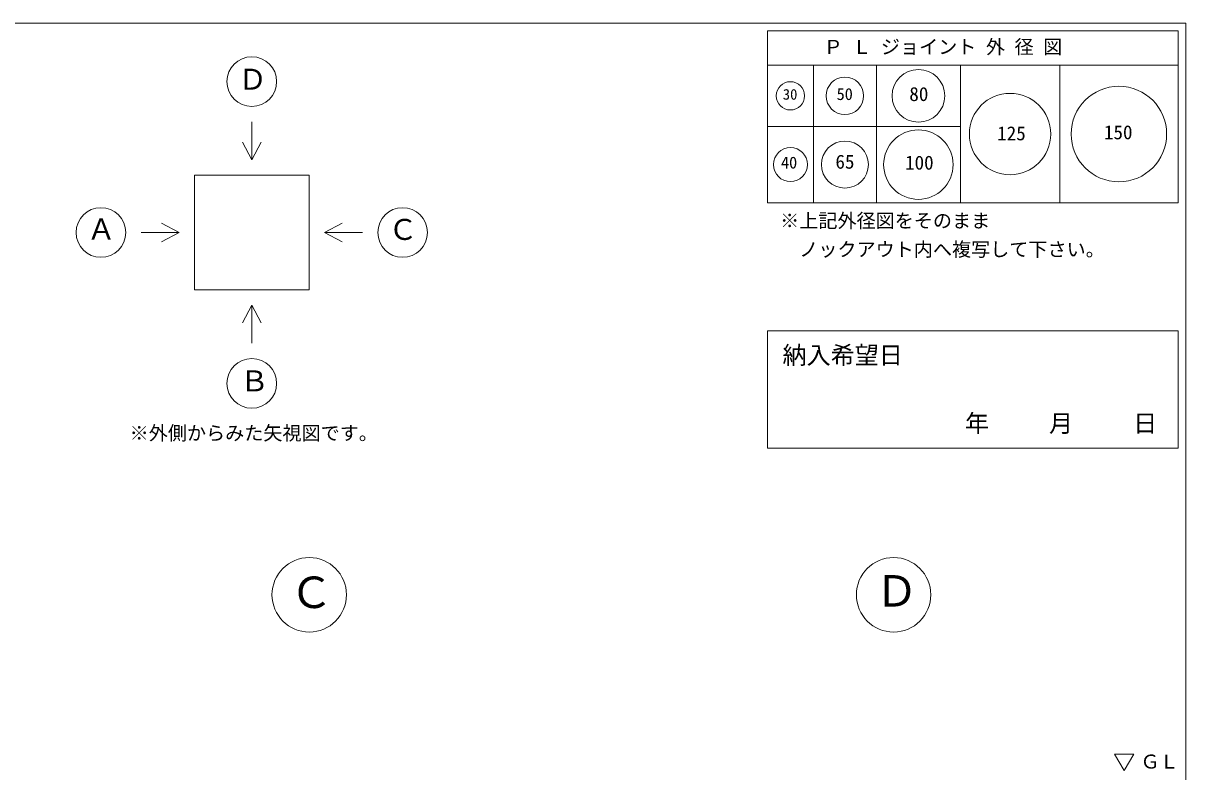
# Model space of a CAD drawing. Units: millimetres, scale not verified. Extents: x -4890 to 18490, y -2289 to 2289.
# Drawn here: x 1846 to 4890, y 329 to 2289 of the extents above; entities that cross this region are included whole.
import ezdxf
from ezdxf.enums import TextEntityAlignment as Align

# ---------------------------------------------------------------- set-up
doc = ezdxf.new("R2010")
doc.units = ezdxf.units.MM
doc.header["$LTSCALE"] = 10
for name, color, linetype, lineweight in [('0-2_waku', 7, 'Continuous', 18), ('0-3_gaikei', 7, 'Continuous', 18), ('0-7_hole', 7, 'Continuous', 18), ('0-D_文字１', 7, 'Continuous', 18)]:
    doc.layers.add(name, color=color, linetype=linetype, lineweight=lineweight)
doc.styles.add('ＭＳ ゴシック', font='')
doc.styles.get('ＭＳ ゴシック').set_extended_font_data('MS Gothic')

msp = doc.modelspace()

# ---------------------------------------------------------------- linework, layer by layer
at = {"layer": '0-2_waku'}
for p, q in [((-1230.1, 2288.86), (4889.9, 2288.86)), ((4889.9, 2288.86), (4889.9, -1986.14)), ((4889.9, 2288.86), (4889.9, -1986.14)), ((3794.9, 2268.86), (3794.9, 1818.86)), ((3794.9, 2268.86), (4869.9, 2268.86)), ((3794.9, 2268.86), (4869.9, 2268.86)), ((3794.9, 2268.86), (4869.9, 2268.86)), ((3794.9, 2268.86), (3794.9, 1818.86)), ((3794.9, 2268.86), (4869.9, 2268.86)), ((3794.9, 2268.86), (4869.9, 2268.86)), ((3794.9, 2268.86), (4869.9, 2268.86)), ((4869.9, 2268.86), (4869.9, 1818.86)), ((4869.9, 2268.86), (4869.9, 1818.86)), ((3794.9, 2178.86), (4869.9, 2178.86)), ((3914.9, 2178.86), (3914.9, 1818.86)), ((4079.9, 2178.86), (4079.9, 1818.86)), ((4299.9, 2178.86), (4299.9, 1818.86)), ((4559.9, 2178.86), (4559.9, 1818.86)), ((3794.9, 2018.86), (4299.9, 2018.86)), ((3794.9, 1818.86), (4869.9, 1818.86)), ((3794.9, 1818.86), (4869.9, 1818.86)), ((3794.9, 1483.57), (3794.9, 1176.86)), ((3794.9, 1483.57), (4869.9, 1483.57)), ((4869.9, 1483.57), (4869.9, 1176.86)), ((3794.9, 1176.86), (4869.9, 1176.86))]:
    msp.add_line(p, q, dxfattribs=at)
at = {"layer": '0-3_gaikei'}
for p, q in [((2444.51, 2031.08), (2444.51, 1931.08)), ((2444.51, 1931.08), (2420.38, 1977.46)), ((2444.51, 1931.08), (2468.63, 1977.46)), ((2294.51, 1891.08), (2594.51, 1891.08)), ((2294.51, 1891.08), (2294.51, 1591.08)), ((2594.51, 1891.08), (2594.51, 1591.08)), ((2154.51, 1741.08), (2254.51, 1741.08)), ((2254.51, 1741.08), (2208.13, 1765.21)), ((2254.51, 1741.08), (2208.13, 1716.96)), ((2634.51, 1741.08), (2680.88, 1765.21)), ((2294.51, 1591.08), (2594.51, 1591.08)), ((2444.51, 1551.08), (2420.38, 1504.71)), ((2444.51, 1551.08), (2468.63, 1504.71)), ((2444.51, 1451.08), (2444.51, 1551.08))]:
    msp.add_line(p, q, dxfattribs=at)
msp.add_lwpolyline([(2734.51, 1741.08), (2634.51, 1741.08), (2680.88, 1716.96)], dxfattribs=at)
for centre, radius in [((2444.51, 2136.08), 65), ((2049.51, 1741.08), 65), ((2839.51, 1741.08), 65), ((2444.51, 1346.08), 65), ((2594.9, 792.61), 97.5), ((4124.9, 792.61), 97.5)]:
    msp.add_circle(centre, radius, dxfattribs=at)
at = {"layer": '0-7_hole'}
for centre, radius in [((4189.9, 2098.86), 69), ((3854.9, 2098.86), 37), ((3997.4, 2098.86), 49), ((4429.9, 1998.86), 106.5), ((4714.9, 1998.86), 125), ((4189.9, 1918.86), 91), ((3997.4, 1918.86), 61.5), ((3854.9, 1918.86), 44.5)]:
    msp.add_circle(centre, radius, dxfattribs=at)
at = {"layer": '0-D_文字１'}
for p, q in [((4728.64, 332.28), (4703.44, 375.22)), ((4703.44, 375.22), (4753.84, 375.22)), ((4728.64, 332.28), (4753.84, 375.22))]:
    msp.add_line(p, q, dxfattribs=at)

# ---------------------------------------------------------------- texts
at = {"layer": '0-7_hole', "style": 'ＭＳ ゴシック'}
for s, height, p in [('30', 28.04, (3834.85, 2080.33)), ('50', 31.16, (3975.81, 2078.52)), ('80', 36.66, (4166.08, 2074.18)), ('125', 36.66, (4396.17, 1971.44)), ('150', 36.66, (4675.71, 1974.09)), ('40', 31.16, (3830.17, 1899.27)), ('65', 36.66, (3972.62, 1897.14)), ('100', 36.66, (4154.95, 1894.68))]:
    msp.add_text(s, height=height, dxfattribs=at).set_placement(p, align=Align.BOTTOM_LEFT)
at = {"layer": '0-D_文字１', "style": 'ＭＳ ゴシック'}
for s, height, p in [('Ｐ Ｌ ジョイント 外 径 図', 36.66, (3941.82, 2197.68)), ('Ｄ', 54.99, (2409.1, 2098.29)), ('Ａ', 54.99, (2012.9, 1706.15)), ('Ｃ', 54.99, (2802.68, 1705.13)), ('※上記外径図をそのまま', 36.66, (3827.85, 1742.67)), ('\u3000ノックアウト内へ複写して下さい。', 36.66, (3827.85, 1667.67)), ('納入希望日', 46.19, (3834.07, 1383.09)), ('Ｂ', 54.99, (2413.85, 1308.67)), ('\u3000\u3000\u3000年     月     日', 46.19, (4122.79, 1204.64)), ('※外側からみた矢視図です。', 36.66, (2124.71, 1186.72)), ('Ｃ', 82.48, (2543.81, 733.18)), ('Ｄ', 82.48, (4076.61, 736.9)), ('ＧＬ', 36.66, (4771.44, 326.74))]:
    msp.add_text(s, height=height, dxfattribs=at).set_placement(p, align=Align.BOTTOM_LEFT)

doc.saveas('drawing.dxf')
